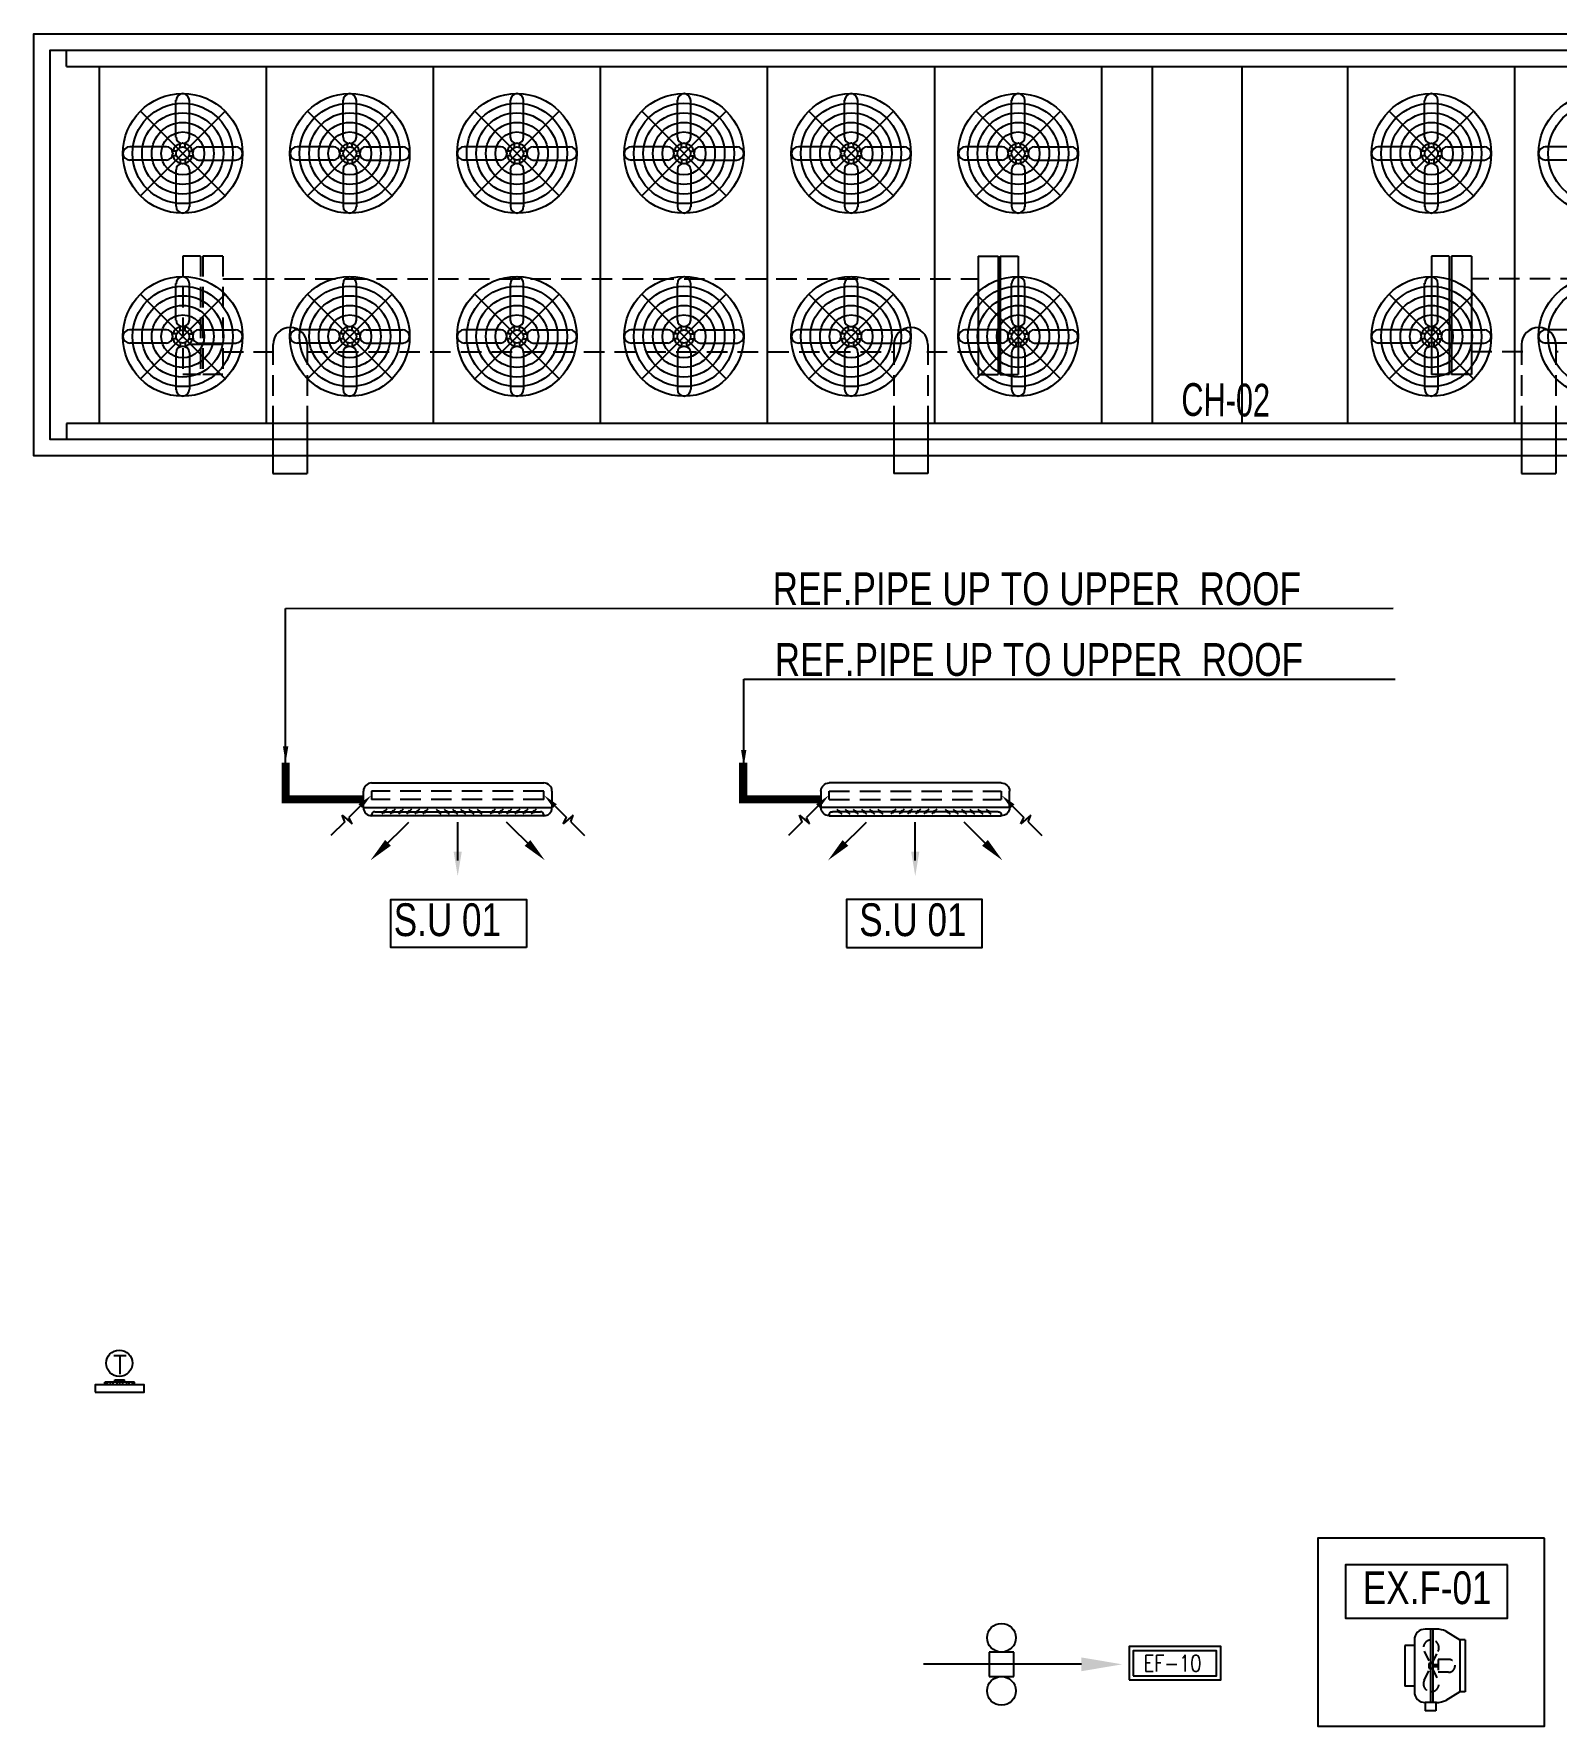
# Model space of a CAD drawing. Header units: millimetres. Extents: x -21221 to 1625077, y -149981 to 356550.
# Drawn here: x 927789 to 937073, y 232323 to 242644 of the extents above; entities that cross this region are included whole.
import ezdxf
from ezdxf.enums import TextEntityAlignment as Align

# ---------------------------------------------------------------- set-up
doc = ezdxf.new("R2010")
doc.units = ezdxf.units.MM
doc.header["$LTSCALE"] = 1000
doc.header["$MEASUREMENT"] = 0
doc.linetypes.add('HIDDEN2', pattern=[0.1875, 0.125, -0.0625])
doc.layers.get('0').update_dxf_attribs({"linetype": 'CONTINUOUS'})
for name, color, linetype in [('1-EX-DUCT', 1, 'CONTINUOUS'), ('12- EQUIPMENT HVAC', 12, 'CONTINUOUS'), ('12-Equipment-HVAC', 12, 'CONTINUOUS'), ('3- SUPPLY DUCT', 3, 'CONTINUOUS'), ('40-SUPPLY-PIPE', 40, 'CONTINUOUS'), ('FCU', 2, 'CONTINUOUS'), ('HVAC-TEXT', 7, 'CONTINUOUS')]:
    doc.layers.add(name, color=color, linetype=linetype)
doc.styles.add('ROMANS', font='romans.shx', dxfattribs={"width": 0.85})
doc.styles.add('STENCIL', font='stencil.shx')
doc.styles.add('TEXT-P', font='stencil.shx', dxfattribs={"height": 0.3})
doc.dimstyles.new('STANDARDd', dxfattribs={"dimtxt": 0.18, "dimasz": 0.18, "dimexe": 0.18, "dimexo": 0.0625, "dimgap": 0.09, "dimtad": 0, "dimtih": 1, "dimtoh": 1, "dimdec": 4, "dimzin": 0, "dimdsep": 46, "dimtxsty": 'Standard', "dimcen": 0.09, "dimadec": 0, "dimazin": 0, "dimtfac": 1, "dimtdec": 4, "dimtofl": 0, "dimtmove": 0, "dimatfit": 3, "dimfxl": 1, "dimtolj": 1, "dimtzin": 0, "dimarcsym": 0})

# ---------------------------------------------------------------- blocks, each defined once
blk = doc.blocks.new('HW_0')
at = {"layer": '12-Equipment-HVAC'}
for p, q in [((-525, 0), (525, 0)), ((-575, -150), (-575, -50)), ((575, -50), (575, -150)), ((-689, -236), (-705, -197)), ((-705, -197), (-644, -249)), ((-594, -141), (-663, -211)), ((-575, -150), (575, -150)), ((525, -200), (-525, -200)), ((594, -141), (663, -211)), ((705, -197), (644, -249)), ((689, -236), (705, -197)), ((-689, -236), (-773, -320)), ((-644, -249), (-663, -211)), ((-464, -404), (-298, -238)), ((0, -472), (0, -238)), ((464, -404), (298, -238)), ((644, -249), (663, -211)), ((689, -236), (773, -320))]:
    blk.add_line(p, q, dxfattribs=at)
at = {"layer": '12-Equipment-HVAC', "linetype": 'HIDDEN2'}
for p, q in [((525, -50), (-525, -50)), ((-525, -50), (-525, -100)), ((525, -100), (-525, -100)), ((525, -100), (525, -50))]:
    blk.add_line(p, q, dxfattribs=at)
at = {"layer": '12-Equipment-HVAC', "color": 1}
for p, q in [((-525, -200), (-525, -195)), ((-505, -175), (505, -175)), ((525, -195), (525, -200))]:
    blk.add_line(p, q, dxfattribs=at)
at = {"layer": '12-Equipment-HVAC', "color": 2}
for p, q in [((-432, -160), (-462, -190)), ((-382, -160), (-412, -190)), ((-332, -160), (-362, -190)), ((-282, -160), (-312, -190)), ((-232, -160), (-262, -190)), ((-182, -160), (-212, -190)), ((-132, -160), (-102, -190)), ((-82, -160), (-52, -190)), ((-32, -160), (-2, -190)), ((18, -160), (48, -190)), ((68, -160), (98, -190)), ((118, -160), (148, -190)), ((228, -160), (198, -190)), ((278, -160), (248, -190)), ((328, -160), (298, -190)), ((378, -160), (348, -190)), ((428, -160), (398, -190)), ((478, -160), (448, -190))]:
    blk.add_line(p, q, dxfattribs=at)
at = {"layer": '12-Equipment-HVAC'}
for centre, start, end in [((-525, -50), 90, 180), ((525, -50), 0, 90), ((-525, -150), 180, 270), ((525, -150), 270, 0)]:
    blk.add_arc(centre, 50, start, end, dxfattribs=at)
at = {"layer": '12-Equipment-HVAC', "color": 1}
for centre, start, end in [((-505, -195), 90, 180), ((505, -195), 0, 90)]:
    blk.add_arc(centre, 20, start, end, dxfattribs=at)
at = {"layer": '12-Equipment-HVAC', "color": 1, "extrusion": (0, 0, -1)}
for centre, major_axis, start_param, end_param in [((-447, -175), (3.18, 3.18), 4.712389, 10.995574), ((-397, -175), (3.18, 3.18), 4.712389, 10.995574), ((-347, -175), (3.18, 3.18), 4.712389, 10.995574), ((-297, -175), (3.18, 3.18), 4.712389, 10.995574), ((-247, -175), (-3.18, 3.18), 6.283185307179584, 12.56637061435917), ((-197, -175), (3.18, 3.18), 4.712389, 10.995574), ((213, -175), (3.18, 3.18), 4.712389, 10.995574), ((263, -175), (-3.18, 3.18), 6.283185307179584, 12.56637061435917), ((313, -175), (3.18, 3.18), 4.712389, 10.995574), ((363, -175), (3.18, 3.18), 4.712389, 10.995574), ((413, -175), (3.18, 3.18), 4.712389, 10.995574), ((463, -175), (3.18, 3.18), 4.712389, 10.995574)]:
    blk.add_ellipse(centre, major_axis=major_axis, ratio=1, start_param=start_param, end_param=end_param, dxfattribs=at)
at = {"layer": '12-Equipment-HVAC', "color": 1}
for centre, major_axis, start_param, end_param in [((-117, -175), (-3.18, 3.18), 4.712389, 10.995574), ((-67, -175), (-3.18, 3.18), 4.712389, 10.995574), ((-17, -175), (-3.18, 3.18), 4.712389, 10.995574), ((33, -175), (-3.18, 3.18), 4.712389, 10.995574), ((83, -175), (3.18, 3.18), 6.283185307179584, 12.56637061435917), ((133, -175), (-3.18, 3.18), 4.712389, 10.995574)]:
    blk.add_ellipse(centre, major_axis=major_axis, ratio=1, start_param=start_param, end_param=end_param, dxfattribs=at)
at = {"layer": '12-Equipment-HVAC'}
for points in [[(-605, -130), (-583, -152), (-527, -75)], [(605, -130), (583, -152), (527, -75)], [(-408, -383), (-443, -348), (-532, -472)], [(408, -383), (443, -348), (532, -472)], [(-25, -418), (25, -418), (0, -568)]]:
    blk.add_solid(points, dxfattribs=at)
blk = doc.blocks.new('Ef3')
at = {"layer": '1-EX-DUCT'}
for p, q in [((0, 412), (0, -550)), ((-75, 0), (-75, -150)), ((75, 0), (-75, 0)), ((75, -150), (75, 0)), ((-75, -150), (75, -150))]:
    blk.add_line(p, q, dxfattribs=at)
for centre in [(-162, -75), (162, -75)]:
    blk.add_circle(centre, 87.5, dxfattribs=at)
blk.add_solid([(-42, 412), (42, 412), (0, 662)], dxfattribs=at)
blk = doc.blocks.new('AXI-F-IL2')
at = {"color": 12}
for p, q in [((-150, 0), (150, 0)), ((-150, 0), (-150, -31.2)), ((150, 0), (150, -31.2)), ((-200.5, -112.9), (-150, -31.2)), ((-150, -31.2), (150, -31.2)), ((150, -31.2), (200.5, -112.9)), ((-212.5, -166.4), (-212.5, -232.5)), ((212.5, -187), (-212.5, -187)), ((212.5, -166.4), (212.5, -232.5)), ((212.5, -170), (260.6, -170)), ((260.6, -170), (260.6, -232.5)), ((212.5, -199.5), (-212.5, -199.5)), ((212.5, -232.5), (260.6, -232.5)), ((-150, -295), (150, -295)), ((-118.7, -295), (-118.7, -350)), ((-118.7, -350), (118.7, -350)), ((118.7, -295), (118.7, -350))]:
    blk.add_line(p, q, dxfattribs=at)
at = {"color": 12, "linetype": 'HIDDEN2', "ltscale": 0.5}
for p, q in [((-37.5, -97.1), (-37.5, -157.9)), ((37.5, -97.1), (37.5, -157.9)), ((-13.2, -191.5), (-85.4, -157.1)), ((-37.5, -157.9), (37.5, -157.9)), ((-13.2, -187), (-13.2, -210.8)), ((13.2, -187), (-13.2, -187)), ((-5, -157.9), (-5, -187)), ((5, -157.9), (5, -187)), ((13.2, -191.5), (85.4, -157.1)), ((13.2, -210.8), (13.2, -187)), ((-85.4, -238.5), (-13.2, -204.1)), ((-13.2, -210.8), (13.2, -210.8)), ((85.4, -238.5), (13.2, -204.1))]:
    blk.add_line(p, q, dxfattribs=at)
at = {"color": 12}
for centre, radius, start, end in [((-87.5, -166.4), 125, 154.64215, 180), ((87.5, -166.4), 125, 0, 25.35785), ((-150, -232.5), 62.5, 180, 270), ((150, -232.5), 62.5, 270, 0)]:
    blk.add_arc(centre, radius, start, end, dxfattribs=at)
at = {"color": 12, "linetype": 'HIDDEN2', "ltscale": 0.5}
for centre, major_axis, start_param, end_param in [((0, -97.1), (26.5, 26.5), 5.497787, 8.63938), ((-104.7, -197.8), (31.9, 31.9), 0.340828, 4.371561), ((104.7, -197.8), (-31.9, 31.9), 1.911624, 5.942358)]:
    blk.add_ellipse(centre, major_axis=major_axis, ratio=1, start_param=start_param, end_param=end_param, dxfattribs=at)
blk = doc.blocks.new('CHILLER2')
at = {"color": 12}
for p, q in [((-14326, 1088), (-14326, 1187)), ((-14326, 1088), (-199, 1088)), ((-14127, 1088), (-14127, -1088)), ((-13108, -1088), (-13108, 1088)), ((-12089, -1088), (-12089, 1088)), ((-11070, -1088), (-11070, 1088)), ((-10051, -1088), (-10051, 1088)), ((-9032, -1088), (-9032, 1088)), ((-8013, -1088), (-8013, 1088)), ((-7704, -1088), (-7704, 1088)), ((-7157, -1088), (-7157, 1088)), ((-6513, -1088), (-6513, 1088)), ((-5494, -1088), (-5494, 1088)), ((-13876, 816), (-13360, 300)), ((-13360, 816), (-13876, 300)), ((-12857, 816), (-12341, 300)), ((-12341, 816), (-12857, 300)), ((-11837, 816), (-11322, 300)), ((-11322, 816), (-11837, 300)), ((-10818, 816), (-10303, 300)), ((-10303, 816), (-10818, 300)), ((-9799, 816), (-9284, 300)), ((-9284, 816), (-9799, 300)), ((-8780, 816), (-8265, 300)), ((-8265, 816), (-8780, 300)), ((-5746, 816), (-6261, 300)), ((-6261, 816), (-5746, 300)), ((-8767, -68), (-8767, -790)), ((-8767, -68), (-8645, -68)), ((-8645, -68), (-8645, -790)), ((-8632, -68), (-8632, -790)), ((-8632, -68), (-8523, -68)), ((-8523, -68), (-8523, -790)), ((-6003, -68), (-6003, -790)), ((-5894, -68), (-6003, -68)), ((-5894, -68), (-5894, -790)), ((-5881, -68), (-5881, -790)), ((-5759, -68), (-5881, -68)), ((-5759, -68), (-5759, -790)), ((-13876, -816), (-13360, -300)), ((-13360, -816), (-13876, -300)), ((-12857, -816), (-12341, -300)), ((-12341, -816), (-12857, -300)), ((-11837, -816), (-11322, -300)), ((-11322, -816), (-11837, -300)), ((-10818, -816), (-10303, -300)), ((-10303, -816), (-10818, -300)), ((-9799, -816), (-9284, -300)), ((-9284, -816), (-9799, -300)), ((-8780, -816), (-8265, -300)), ((-8265, -816), (-8780, -300)), ((-5746, -816), (-6261, -300)), ((-6261, -816), (-5746, -300)), ((-13373, -607), (-13582, -607)), ((-8767, -790), (-8645, -790)), ((-8632, -790), (-8523, -790)), ((-5894, -790), (-6003, -790)), ((-5759, -790), (-5881, -790)), ((-13068, -981), (-13068, -1394)), ((-12859, -981), (-12859, -1394)), ((-9282, -981), (-9282, -1394)), ((-9073, -981), (-9073, -1394)), ((-5453, -981), (-5453, -1394)), ((-5244, -981), (-5244, -1394)), ((-199, -1088), (-14326, -1088)), ((-14326, -1088), (-14326, -1187)), ((-13068, -1394), (-12859, -1394)), ((-9073, -1394), (-9282, -1394)), ((-5453, -1394), (-5244, -1394))]:
    blk.add_line(p, q, dxfattribs=at)
at = {"color": 4}
for p, q in [((-13659, 657), (-13659, 883)), ((-13577, 657), (-13577, 880)), ((-12640, 657), (-12640, 883)), ((-12558, 657), (-12558, 880)), ((-11620, 657), (-11620, 883)), ((-11539, 657), (-11539, 880)), ((-10601, 657), (-10601, 883)), ((-10520, 657), (-10520, 880)), ((-9582, 657), (-9582, 883)), ((-9501, 657), (-9501, 880)), ((-8563, 657), (-8563, 883)), ((-8482, 657), (-8482, 880)), ((-6044, 657), (-6044, 880)), ((-5963, 657), (-5963, 883)), ((-13633, 595), (-13633, 622)), ((-13615, 620), (-13621, 620)), ((-13603, 595), (-13603, 622)), ((-12614, 595), (-12614, 622)), ((-12596, 620), (-12602, 620)), ((-12584, 595), (-12584, 622)), ((-11595, 595), (-11595, 622)), ((-11577, 620), (-11583, 620)), ((-11565, 595), (-11565, 622)), ((-10576, 595), (-10576, 622)), ((-10557, 620), (-10564, 620)), ((-10546, 595), (-10546, 622)), ((-9557, 595), (-9557, 622)), ((-9538, 620), (-9545, 620)), ((-9527, 595), (-9527, 622)), ((-8538, 595), (-8538, 622)), ((-8519, 620), (-8526, 620)), ((-8508, 595), (-8508, 622)), ((-6018, 595), (-6018, 622)), ((-6007, 620), (-6000, 620)), ((-5988, 595), (-5988, 622)), ((-13717, 517), (-13943, 517)), ((-13717, 599), (-13940, 599)), ((-13655, 573), (-13681, 573)), ((-13655, 543), (-13681, 543)), ((-13679, 561), (-13679, 555)), ((-13633, 521), (-13633, 495)), ((-13603, 521), (-13603, 495)), ((-13581, 573), (-13555, 573)), ((-13581, 543), (-13555, 543)), ((-13556, 555), (-13556, 561)), ((-13519, 599), (-13293, 599)), ((-13519, 517), (-13296, 517)), ((-12698, 517), (-12924, 517)), ((-12698, 599), (-12920, 599)), ((-12636, 573), (-12662, 573)), ((-12636, 543), (-12662, 543)), ((-12660, 561), (-12660, 555)), ((-12614, 521), (-12614, 495)), ((-12584, 521), (-12584, 495)), ((-12562, 573), (-12535, 573)), ((-12562, 543), (-12535, 543)), ((-12537, 555), (-12537, 561)), ((-12500, 599), (-12274, 599)), ((-12500, 517), (-12277, 517)), ((-11679, 517), (-11905, 517)), ((-11679, 599), (-11901, 599)), ((-11617, 573), (-11643, 573)), ((-11617, 543), (-11643, 543)), ((-11641, 561), (-11641, 555)), ((-11595, 521), (-11595, 495)), ((-11565, 521), (-11565, 495)), ((-11543, 573), (-11516, 573)), ((-11543, 543), (-11516, 543)), ((-11518, 555), (-11518, 561)), ((-11481, 599), (-11255, 599)), ((-11481, 517), (-11258, 517)), ((-10660, 517), (-10886, 517)), ((-10660, 599), (-10882, 599)), ((-10598, 573), (-10624, 573)), ((-10598, 543), (-10624, 543)), ((-10622, 561), (-10622, 555)), ((-10576, 521), (-10576, 495)), ((-10546, 521), (-10546, 495)), ((-10524, 573), (-10497, 573)), ((-10524, 543), (-10497, 543)), ((-10499, 555), (-10499, 561)), ((-10462, 599), (-10235, 599)), ((-10462, 517), (-10239, 517)), ((-9641, 517), (-9867, 517)), ((-9641, 599), (-9863, 599)), ((-9579, 573), (-9605, 573)), ((-9579, 543), (-9605, 543)), ((-9603, 561), (-9603, 555)), ((-9557, 521), (-9557, 495)), ((-9527, 521), (-9527, 495)), ((-9504, 573), (-9478, 573)), ((-9504, 543), (-9478, 543)), ((-9480, 555), (-9480, 561)), ((-9443, 599), (-9216, 599)), ((-9443, 517), (-9220, 517)), ((-8621, 517), (-8848, 517)), ((-8621, 599), (-8844, 599)), ((-8560, 573), (-8586, 573)), ((-8560, 543), (-8586, 543)), ((-8584, 561), (-8584, 555)), ((-8538, 521), (-8538, 495)), ((-8508, 521), (-8508, 495)), ((-8485, 573), (-8459, 573)), ((-8485, 543), (-8459, 543)), ((-8461, 555), (-8461, 561)), ((-8424, 599), (-8197, 599)), ((-8424, 517), (-8201, 517)), ((-6102, 599), (-6329, 599)), ((-6102, 517), (-6325, 517)), ((-6040, 573), (-6067, 573)), ((-6040, 543), (-6067, 543)), ((-6065, 555), (-6065, 561)), ((-6018, 521), (-6018, 495)), ((-5988, 521), (-5988, 495)), ((-5966, 573), (-5940, 573)), ((-5966, 543), (-5940, 543)), ((-5942, 561), (-5942, 555)), ((-5904, 599), (-5682, 599)), ((-5904, 517), (-5678, 517)), ((-5083, 599), (-5309, 599)), ((-5083, 517), (-5306, 517)), ((-13659, 459), (-13659, 236)), ((-13621, 497), (-13615, 497)), ((-13577, 459), (-13577, 233)), ((-12640, 459), (-12640, 236)), ((-12602, 497), (-12596, 497)), ((-12558, 459), (-12558, 233)), ((-11620, 459), (-11620, 236)), ((-11583, 497), (-11577, 497)), ((-11539, 459), (-11539, 233)), ((-10601, 459), (-10601, 236)), ((-10564, 497), (-10557, 497)), ((-10520, 459), (-10520, 233)), ((-9582, 459), (-9582, 236)), ((-9545, 497), (-9538, 497)), ((-9501, 459), (-9501, 233)), ((-8563, 459), (-8563, 236)), ((-8526, 497), (-8519, 497)), ((-8482, 459), (-8482, 233)), ((-6044, 459), (-6044, 233)), ((-6000, 497), (-6007, 497)), ((-5963, 459), (-5963, 236)), ((-13659, -459), (-13659, -236)), ((-13577, -459), (-13577, -233)), ((-12640, -459), (-12640, -236)), ((-12558, -459), (-12558, -233)), ((-11620, -459), (-11620, -236)), ((-11539, -459), (-11539, -233)), ((-10601, -459), (-10601, -236)), ((-10520, -459), (-10520, -233)), ((-9582, -459), (-9582, -236)), ((-9501, -459), (-9501, -233)), ((-8563, -459), (-8563, -236)), ((-8482, -459), (-8482, -233)), ((-6044, -459), (-6044, -233)), ((-5963, -459), (-5963, -236)), ((-13633, -521), (-13633, -495)), ((-13621, -497), (-13615, -497)), ((-13603, -521), (-13603, -495)), ((-12614, -521), (-12614, -495)), ((-12602, -497), (-12596, -497)), ((-12584, -521), (-12584, -495)), ((-11595, -521), (-11595, -495)), ((-11583, -497), (-11577, -497)), ((-11565, -521), (-11565, -495)), ((-10576, -521), (-10576, -495)), ((-10564, -497), (-10557, -497)), ((-10546, -521), (-10546, -495)), ((-9557, -521), (-9557, -495)), ((-9545, -497), (-9538, -497)), ((-9527, -521), (-9527, -495)), ((-8538, -521), (-8538, -495)), ((-8526, -497), (-8519, -497)), ((-8508, -521), (-8508, -495)), ((-6018, -521), (-6018, -495)), ((-6000, -497), (-6007, -497)), ((-5988, -521), (-5988, -495)), ((-13717, -517), (-13943, -517)), ((-13717, -599), (-13940, -599)), ((-13655, -543), (-13681, -543)), ((-13655, -573), (-13681, -573)), ((-13679, -561), (-13679, -555)), ((-13633, -595), (-13633, -622)), ((-13603, -595), (-13603, -622)), ((-13581, -543), (-13555, -543)), ((-13581, -573), (-13555, -573)), ((-13556, -555), (-13556, -561)), ((-13519, -517), (-13296, -517)), ((-13519, -599), (-13293, -599)), ((-12698, -517), (-12924, -517)), ((-12698, -599), (-12920, -599)), ((-12636, -543), (-12662, -543)), ((-12636, -573), (-12662, -573)), ((-12660, -561), (-12660, -555)), ((-12614, -595), (-12614, -622)), ((-12584, -595), (-12584, -622)), ((-12562, -543), (-12535, -543)), ((-12562, -573), (-12535, -573)), ((-12537, -555), (-12537, -561)), ((-12500, -517), (-12277, -517)), ((-12500, -599), (-12274, -599)), ((-11679, -517), (-11905, -517)), ((-11679, -599), (-11901, -599)), ((-11617, -543), (-11643, -543)), ((-11617, -573), (-11643, -573)), ((-11641, -561), (-11641, -555)), ((-11595, -595), (-11595, -622)), ((-11565, -595), (-11565, -622)), ((-11543, -543), (-11516, -543)), ((-11543, -573), (-11516, -573)), ((-11518, -555), (-11518, -561)), ((-11481, -517), (-11258, -517)), ((-11481, -599), (-11255, -599)), ((-10660, -517), (-10886, -517)), ((-10660, -599), (-10882, -599)), ((-10598, -543), (-10624, -543)), ((-10598, -573), (-10624, -573)), ((-10622, -561), (-10622, -555)), ((-10576, -595), (-10576, -622)), ((-10546, -595), (-10546, -622)), ((-10524, -543), (-10497, -543)), ((-10524, -573), (-10497, -573)), ((-10499, -555), (-10499, -561)), ((-10462, -517), (-10239, -517)), ((-10462, -599), (-10235, -599)), ((-9641, -517), (-9867, -517)), ((-9641, -599), (-9863, -599)), ((-9579, -543), (-9605, -543)), ((-9579, -573), (-9605, -573)), ((-9603, -561), (-9603, -555)), ((-9557, -595), (-9557, -622)), ((-9527, -595), (-9527, -622)), ((-9504, -543), (-9478, -543)), ((-9504, -573), (-9478, -573)), ((-9480, -555), (-9480, -561)), ((-9443, -517), (-9220, -517)), ((-9443, -599), (-9216, -599)), ((-8621, -517), (-8848, -517)), ((-8621, -599), (-8844, -599)), ((-8560, -543), (-8586, -543)), ((-8560, -573), (-8586, -573)), ((-8584, -561), (-8584, -555)), ((-8538, -595), (-8538, -622)), ((-8508, -595), (-8508, -622)), ((-8485, -543), (-8459, -543)), ((-8485, -573), (-8459, -573)), ((-8461, -555), (-8461, -561)), ((-8424, -517), (-8201, -517)), ((-8424, -599), (-8197, -599)), ((-6102, -599), (-6329, -599)), ((-6102, -517), (-6325, -517)), ((-6040, -543), (-6067, -543)), ((-6040, -573), (-6067, -573)), ((-6065, -555), (-6065, -561)), ((-6018, -595), (-6018, -622)), ((-5988, -595), (-5988, -622)), ((-5966, -543), (-5940, -543)), ((-5966, -573), (-5940, -573)), ((-5942, -561), (-5942, -555)), ((-5904, -517), (-5678, -517)), ((-5904, -599), (-5682, -599)), ((-5083, -599), (-5309, -599)), ((-5083, -517), (-5306, -517)), ((-13659, -657), (-13659, -883)), ((-13615, -620), (-13621, -620)), ((-13577, -657), (-13577, -880)), ((-12640, -657), (-12640, -883)), ((-12596, -620), (-12602, -620)), ((-12558, -657), (-12558, -880)), ((-11620, -657), (-11620, -883)), ((-11577, -620), (-11583, -620)), ((-11539, -657), (-11539, -880)), ((-10601, -657), (-10601, -883)), ((-10557, -620), (-10564, -620)), ((-10520, -657), (-10520, -880)), ((-9582, -657), (-9582, -883)), ((-9538, -620), (-9545, -620)), ((-9501, -657), (-9501, -880)), ((-8563, -657), (-8563, -883)), ((-8519, -620), (-8526, -620)), ((-8482, -657), (-8482, -880)), ((-6044, -657), (-6044, -880)), ((-6007, -620), (-6000, -620)), ((-5963, -657), (-5963, -883))]:
    blk.add_line(p, q, dxfattribs=at)
at = {"color": 12, "linetype": 'HIDDEN2'}
for p, q in [((-13618, -68), (-13618, -790)), ((-13509, -68), (-13618, -68)), ((-13509, -68), (-13509, -790)), ((-13496, -68), (-13496, -790)), ((-13373, -68), (-13496, -68)), ((-13373, -68), (-13373, -790)), ((-13373, -206), (-8767, -206)), ((-1153, -206), (-5759, -206)), ((-13068, -607), (-13068, -981)), ((-12859, -607), (-12859, -981)), ((-9282, -607), (-9282, -981)), ((-9073, -607), (-9073, -981)), ((-5453, -607), (-5453, -981)), ((-5244, -607), (-5244, -981)), ((-13373, -652), (-13068, -652)), ((-12859, -652), (-9282, -652)), ((-9080, -652), (-8767, -652)), ((-5446, -652), (-5759, -652)), ((-1667, -652), (-5244, -652)), ((-13509, -790), (-13618, -790)), ((-13373, -790), (-13496, -790))]:
    blk.add_line(p, q, dxfattribs=at)
at = {"color": 2}
blk.add_lwpolyline([(0, -1287), (-14526, -1287), (-14526, 1287), (0, 1287)], close=True, dxfattribs=at)
at = {"color": 12}
blk.add_lwpolyline([(-100, -1187), (-14426, -1187), (-14426, 1187), (-100, 1187)], close=True, dxfattribs=at)
for centre, radius in [((-13618, 558), 365), ((-13618, 558), 306), ((-12599, 558), 365), ((-12599, 558), 306), ((-11580, 558), 365), ((-11580, 558), 306), ((-10561, 558), 365), ((-10561, 558), 306), ((-9542, 558), 365), ((-9542, 558), 306), ((-8523, 558), 365), ((-8523, 558), 306), ((-6003, 558), 365), ((-6003, 558), 306), ((-4984, 558), 365), ((-4984, 558), 306), ((-13618, 558), 248), ((-13618, 558), 189), ((-12599, 558), 248), ((-12599, 558), 189), ((-11580, 558), 248), ((-11580, 558), 189), ((-10561, 558), 248), ((-10561, 558), 189), ((-9542, 558), 248), ((-9542, 558), 189), ((-8523, 558), 248), ((-8523, 558), 189), ((-6003, 558), 248), ((-6003, 558), 189), ((-13618, 558), 131), ((-12599, 558), 131), ((-11580, 558), 131), ((-10561, 558), 131), ((-9542, 558), 131), ((-8523, 558), 131), ((-6003, 558), 131), ((-13618, -558), 365), ((-12599, -558), 365), ((-11580, -558), 365), ((-10561, -558), 365), ((-9542, -558), 365), ((-8523, -558), 365), ((-6003, -558), 365), ((-4984, -558), 365), ((-13618, -558), 306), ((-12599, -558), 306), ((-11580, -558), 306), ((-10561, -558), 306), ((-9542, -558), 306), ((-8523, -558), 306), ((-6003, -558), 306), ((-4984, -558), 306), ((-13618, -558), 248), ((-13618, -558), 189), ((-12599, -558), 248), ((-12599, -558), 189), ((-11580, -558), 248), ((-11580, -558), 189), ((-10561, -558), 248), ((-10561, -558), 189), ((-9542, -558), 248), ((-9542, -558), 189), ((-8523, -558), 248), ((-8523, -558), 189), ((-6003, -558), 248), ((-6003, -558), 189), ((-13618, -558), 131), ((-12599, -558), 131), ((-11580, -558), 131), ((-10561, -558), 131), ((-9542, -558), 131), ((-8523, -558), 131), ((-6003, -558), 131)]:
    blk.add_circle(centre, radius, dxfattribs=at)
at = {"color": 4}
for centre in [(-13618, 558), (-13618, 558), (-13618, 558), (-13618, 558), (-12599, 558), (-12599, 558), (-12599, 558), (-12599, 558), (-11580, 558), (-11580, 558), (-11580, 558), (-11580, 558), (-10561, 558), (-10561, 558), (-10561, 558), (-10561, 558), (-9542, 558), (-9542, 558), (-9542, 558), (-9542, 558), (-8523, 558), (-8523, 558), (-8523, 558), (-8523, 558), (-6003, 558), (-6003, 558), (-6003, 558), (-6003, 558), (-13618, -558), (-13618, -558), (-13618, -558), (-13618, -558), (-12599, -558), (-12599, -558), (-12599, -558), (-12599, -558), (-11580, -558), (-11580, -558), (-11580, -558), (-11580, -558), (-10561, -558), (-10561, -558), (-10561, -558), (-10561, -558), (-9542, -558), (-9542, -558), (-9542, -558), (-9542, -558), (-8523, -558), (-8523, -558), (-8523, -558), (-8523, -558), (-6003, -558), (-6003, -558), (-6003, -558), (-6003, -558)]:
    blk.add_circle(centre, 40.1, dxfattribs=at)
for centre, radius, start, end in [((-13616, 880), 42.9, 93.0001, 179.9416), ((-13620, 880), 42.9, 0.0584, 86.9999), ((-12597, 880), 42.9, 93.0001, 179.9416), ((-12601, 880), 42.9, 0.0584, 86.9999), ((-11577, 880), 42.9, 93.0001, 179.9416), ((-11582, 880), 42.9, 0.0584, 86.9999), ((-10558, 880), 42.9, 93.0001, 179.9416), ((-10563, 880), 42.9, 0.0584, 86.9999), ((-9539, 880), 42.9, 93.0001, 179.9416), ((-9544, 880), 42.9, 0.0584, 86.9999), ((-8520, 880), 42.9, 93.0001, 179.9416), ((-8525, 880), 42.9, 0.0584, 86.9999), ((-6001, 880), 42.9, 93.0001, 179.9416), ((-6006, 880), 42.9, 0.0584, 86.9999), ((-13621, 657), 37.5, 180, 270), ((-13615, 657), 37.5, 270, 0), ((-12602, 657), 37.5, 180, 270), ((-12596, 657), 37.5, 270, 0), ((-11583, 657), 37.5, 180, 270), ((-11577, 657), 37.5, 270, 0), ((-10564, 657), 37.5, 180, 270), ((-10557, 657), 37.5, 270, 0), ((-9545, 657), 37.5, 180, 270), ((-9538, 657), 37.5, 270, 0), ((-8526, 657), 37.5, 180, 270), ((-8519, 657), 37.5, 270, 0), ((-6007, 657), 37.5, 180, 270), ((-6000, 657), 37.5, 270, 0), ((-13940, 556), 42.9, 90.0584, 176.9999), ((-13940, 560), 42.9, 183.0001, 269.9416), ((-13717, 561), 37.5, 0, 90), ((-13717, 555), 37.5, 270, 0), ((-13519, 561), 37.5, 90, 180), ((-13519, 555), 37.5, 180, 270), ((-13296, 556), 42.9, 3.0001, 89.9416), ((-13296, 560), 42.9, 270.0584, 356.9999), ((-12920, 556), 42.9, 90.0584, 176.9999), ((-12920, 560), 42.9, 183.0001, 269.9416), ((-12698, 561), 37.5, 0, 90), ((-12698, 555), 37.5, 270, 0), ((-12500, 561), 37.5, 90, 180), ((-12500, 555), 37.5, 180, 270), ((-12277, 556), 42.9, 3.0001, 89.9416), ((-12277, 560), 42.9, 270.0584, 356.9999), ((-11901, 556), 42.9, 90.0584, 176.9999), ((-11901, 560), 42.9, 183.0001, 269.9416), ((-11679, 561), 37.5, 0, 90), ((-11679, 555), 37.5, 270, 0), ((-11481, 561), 37.5, 90, 180), ((-11481, 555), 37.5, 180, 270), ((-11258, 556), 42.9, 3.0001, 89.9416), ((-11258, 560), 42.9, 270.0584, 356.9999), ((-10882, 556), 42.9, 90.0584, 176.9999), ((-10882, 560), 42.9, 183.0001, 269.9416), ((-10660, 561), 37.5, 0, 90), ((-10660, 555), 37.5, 270, 0), ((-10462, 561), 37.5, 90, 180), ((-10462, 555), 37.5, 180, 270), ((-10239, 556), 42.9, 3.0001, 89.9416), ((-10239, 560), 42.9, 270.0584, 356.9999), ((-9863, 556), 42.9, 90.0584, 176.9999), ((-9863, 560), 42.9, 183.0001, 269.9416), ((-9641, 561), 37.5, 0, 90), ((-9641, 555), 37.5, 270, 0), ((-9443, 561), 37.5, 90, 180), ((-9443, 555), 37.5, 180, 270), ((-9220, 556), 42.9, 3.0001, 89.9416), ((-9220, 560), 42.9, 270.0584, 356.9999), ((-8844, 556), 42.9, 90.0584, 176.9999), ((-8844, 560), 42.9, 183.0001, 269.9416), ((-8621, 561), 37.5, 0, 90), ((-8621, 555), 37.5, 270, 0), ((-8424, 561), 37.5, 90, 180), ((-8424, 555), 37.5, 180, 270), ((-8201, 556), 42.9, 3.0001, 89.9416), ((-8201, 560), 42.9, 270.0584, 356.9999), ((-6325, 556), 42.9, 90.0584, 176.9999), ((-6325, 560), 42.9, 183.0001, 269.9416), ((-6102, 561), 37.5, 0, 90), ((-6102, 555), 37.5, 270, 0), ((-5904, 561), 37.5, 90, 180), ((-5904, 555), 37.5, 180, 270), ((-5682, 556), 42.9, 3.0001, 89.9416), ((-5682, 560), 42.9, 270.0584, 356.9999), ((-5306, 556), 42.9, 90.0584, 176.9999), ((-5306, 560), 42.9, 183.0001, 269.9416), ((-13621, 459), 37.5, 90, 180), ((-13615, 459), 37.5, 0, 90), ((-12602, 459), 37.5, 90, 180), ((-12596, 459), 37.5, 0, 90), ((-11583, 459), 37.5, 90, 180), ((-11577, 459), 37.5, 0, 90), ((-10564, 459), 37.5, 90, 180), ((-10557, 459), 37.5, 0, 90), ((-9545, 459), 37.5, 90, 180), ((-9538, 459), 37.5, 0, 90), ((-8526, 459), 37.5, 90, 180), ((-8519, 459), 37.5, 0, 90), ((-6007, 459), 37.5, 90, 180), ((-6000, 459), 37.5, 0, 90), ((-13616, 237), 42.9, 180.0584, 266.9999), ((-13620, 237), 42.9, 273.0001, 359.9416), ((-12597, 237), 42.9, 180.0584, 266.9999), ((-12601, 237), 42.9, 273.0001, 359.9416), ((-11577, 237), 42.9, 180.0584, 266.9999), ((-11582, 237), 42.9, 273.0001, 359.9416), ((-10558, 237), 42.9, 180.0584, 266.9999), ((-10563, 237), 42.9, 273.0001, 359.9416), ((-9539, 237), 42.9, 180.0584, 266.9999), ((-9544, 237), 42.9, 273.0001, 359.9416), ((-8520, 237), 42.9, 180.0584, 266.9999), ((-8525, 237), 42.9, 273.0001, 359.9416), ((-6001, 237), 42.9, 180.0584, 266.9999), ((-6006, 237), 42.9, 273.0001, 359.9416), ((-13616, -237), 42.9, 93.0001, 179.9416), ((-13620, -237), 42.9, 0.0584, 86.9999), ((-12597, -237), 42.9, 93.0001, 179.9416), ((-12601, -237), 42.9, 0.0584, 86.9999), ((-11577, -237), 42.9, 93.0001, 179.9416), ((-11582, -237), 42.9, 0.0584, 86.9999), ((-10558, -237), 42.9, 93.0001, 179.9416), ((-10563, -237), 42.9, 0.0584, 86.9999), ((-9539, -237), 42.9, 93.0001, 179.9416), ((-9544, -237), 42.9, 0.0584, 86.9999), ((-8520, -237), 42.9, 93.0001, 179.9416), ((-8525, -237), 42.9, 0.0584, 86.9999), ((-6001, -237), 42.9, 93.0001, 179.9416), ((-6006, -237), 42.9, 0.0584, 86.9999), ((-13621, -459), 37.5, 180, 270), ((-13615, -459), 37.5, 270, 0), ((-12602, -459), 37.5, 180, 270), ((-12596, -459), 37.5, 270, 0), ((-11583, -459), 37.5, 180, 270), ((-11577, -459), 37.5, 270, 0), ((-10564, -459), 37.5, 180, 270), ((-10557, -459), 37.5, 270, 0), ((-9545, -459), 37.5, 180, 270), ((-9538, -459), 37.5, 270, 0), ((-8526, -459), 37.5, 180, 270), ((-8519, -459), 37.5, 270, 0), ((-6007, -459), 37.5, 180, 270), ((-6000, -459), 37.5, 270, 0), ((-13940, -560), 42.9, 90.0584, 176.9999), ((-13940, -556), 42.9, 183.0001, 269.9416), ((-13717, -555), 37.5, 0, 90), ((-13717, -561), 37.5, 270, 0), ((-13519, -555), 37.5, 90, 180), ((-13519, -561), 37.5, 180, 270), ((-13296, -560), 42.9, 3.0001, 89.9416), ((-13296, -556), 42.9, 270.0584, 356.9999), ((-12920, -560), 42.9, 90.0584, 176.9999), ((-12920, -556), 42.9, 183.0001, 269.9416), ((-12698, -555), 37.5, 0, 90), ((-12698, -561), 37.5, 270, 0), ((-12500, -555), 37.5, 90, 180), ((-12500, -561), 37.5, 180, 270), ((-12277, -560), 42.9, 3.0001, 89.9416), ((-12277, -556), 42.9, 270.0584, 356.9999), ((-11901, -560), 42.9, 90.0584, 176.9999), ((-11901, -556), 42.9, 183.0001, 269.9416), ((-11679, -555), 37.5, 0, 90), ((-11679, -561), 37.5, 270, 0), ((-11481, -555), 37.5, 90, 180), ((-11481, -561), 37.5, 180, 270), ((-11258, -560), 42.9, 3.0001, 89.9416), ((-11258, -556), 42.9, 270.0584, 356.9999), ((-10882, -560), 42.9, 90.0584, 176.9999), ((-10882, -556), 42.9, 183.0001, 269.9416), ((-10660, -555), 37.5, 0, 90), ((-10660, -561), 37.5, 270, 0), ((-10462, -555), 37.5, 90, 180), ((-10462, -561), 37.5, 180, 270), ((-10239, -560), 42.9, 3.0001, 89.9416), ((-10239, -556), 42.9, 270.0584, 356.9999), ((-9863, -560), 42.9, 90.0584, 176.9999), ((-9863, -556), 42.9, 183.0001, 269.9416), ((-9641, -555), 37.5, 0, 90), ((-9641, -561), 37.5, 270, 0), ((-9443, -555), 37.5, 90, 180), ((-9443, -561), 37.5, 180, 270), ((-9220, -560), 42.9, 3.0001, 89.9416), ((-9220, -556), 42.9, 270.0584, 356.9999), ((-8844, -560), 42.9, 90.0584, 176.9999), ((-8844, -556), 42.9, 183.0001, 269.9416), ((-8621, -555), 37.5, 0, 90), ((-8621, -561), 37.5, 270, 0), ((-8424, -555), 37.5, 90, 180), ((-8424, -561), 37.5, 180, 270), ((-8201, -560), 42.9, 3.0001, 89.9416), ((-8201, -556), 42.9, 270.0584, 356.9999), ((-6325, -560), 42.9, 90.0584, 176.9999), ((-6325, -556), 42.9, 183.0001, 269.9416), ((-6102, -555), 37.5, 0, 90), ((-6102, -561), 37.5, 270, 0), ((-5904, -555), 37.5, 90, 180), ((-5904, -561), 37.5, 180, 270), ((-5682, -560), 42.9, 3.0001, 89.9416), ((-5682, -556), 42.9, 270.0584, 356.9999), ((-5306, -560), 42.9, 90.0584, 176.9999), ((-5306, -556), 42.9, 183.0001, 269.9416), ((-13621, -657), 37.5, 90, 180), ((-13615, -657), 37.5, 0, 90), ((-12602, -657), 37.5, 90, 180), ((-12596, -657), 37.5, 0, 90), ((-11583, -657), 37.5, 90, 180), ((-11577, -657), 37.5, 0, 90), ((-10564, -657), 37.5, 90, 180), ((-10557, -657), 37.5, 0, 90), ((-9545, -657), 37.5, 90, 180), ((-9538, -657), 37.5, 0, 90), ((-8526, -657), 37.5, 90, 180), ((-8519, -657), 37.5, 0, 90), ((-6007, -657), 37.5, 90, 180), ((-6000, -657), 37.5, 0, 90), ((-13616, -880), 42.9, 180.0584, 266.9999), ((-13620, -880), 42.9, 273.0001, 359.9416), ((-12597, -880), 42.9, 180.0584, 266.9999), ((-12601, -880), 42.9, 273.0001, 359.9416), ((-11577, -880), 42.9, 180.0584, 266.9999), ((-11582, -880), 42.9, 273.0001, 359.9416), ((-10558, -880), 42.9, 180.0584, 266.9999), ((-10563, -880), 42.9, 273.0001, 359.9416), ((-9539, -880), 42.9, 180.0584, 266.9999), ((-9544, -880), 42.9, 273.0001, 359.9416), ((-8520, -880), 42.9, 180.0584, 266.9999), ((-8525, -880), 42.9, 273.0001, 359.9416), ((-6001, -880), 42.9, 180.0584, 266.9999), ((-6006, -880), 42.9, 273.0001, 359.9416)]:
    blk.add_arc(centre, radius, start, end, dxfattribs=at)
at = {"color": 12}
for centre, radius, start, end in [((-13618, 558), 61.5, 104.1169, 165.8831), ((-13618, 558), 61.5, 194.1169, 255.8831), ((-13618, 558), 61.5, 14.1169, 75.8831), ((-13618, 558), 61.5, 284.1169, 345.8831), ((-12599, 558), 61.5, 104.1169, 165.8831), ((-12599, 558), 61.5, 194.1169, 255.8831), ((-12599, 558), 61.5, 14.1169, 75.8831), ((-12599, 558), 61.5, 284.1169, 345.8831), ((-11580, 558), 61.5, 104.1169, 165.8831), ((-11580, 558), 61.5, 194.1169, 255.8831), ((-11580, 558), 61.5, 14.1169, 75.8831), ((-11580, 558), 61.5, 284.1169, 345.8831), ((-10561, 558), 61.5, 104.1169, 165.8831), ((-10561, 558), 61.5, 194.1169, 255.8831), ((-10561, 558), 61.5, 14.1169, 75.8831), ((-10561, 558), 61.5, 284.1169, 345.8831), ((-9542, 558), 61.5, 104.1169, 165.8831), ((-9542, 558), 61.5, 194.1169, 255.8831), ((-9542, 558), 61.5, 14.1169, 75.8831), ((-9542, 558), 61.5, 284.1169, 345.8831), ((-8523, 558), 61.5, 104.1169, 165.8831), ((-8523, 558), 61.5, 194.1169, 255.8831), ((-8523, 558), 61.5, 14.1169, 75.8831), ((-8523, 558), 61.5, 284.1169, 345.8831), ((-6003, 558), 61.5, 104.1169, 165.8831), ((-6003, 558), 61.5, 194.1169, 255.8831), ((-6003, 558), 61.5, 14.1169, 75.8831), ((-6003, 558), 61.5, 284.1169, 345.8831), ((-13618, -558), 61.5, 104.1169, 165.8831), ((-13618, -558), 61.5, 14.1169, 75.8831), ((-12963, -607), 104, 0, 180), ((-12599, -558), 61.5, 104.1169, 165.8831), ((-12599, -558), 61.5, 14.1169, 75.8831), ((-11580, -558), 61.5, 104.1169, 165.8831), ((-11580, -558), 61.5, 14.1169, 75.8831), ((-10561, -558), 61.5, 104.1169, 165.8831), ((-10561, -558), 61.5, 14.1169, 75.8831), ((-9542, -558), 61.5, 104.1169, 165.8831), ((-9542, -558), 61.5, 14.1169, 75.8831), ((-9177, -607), 104, 0, 180), ((-8523, -558), 61.5, 104.1169, 165.8831), ((-8523, -558), 61.5, 14.1169, 75.8831), ((-6003, -558), 61.5, 104.1169, 165.8831), ((-6003, -558), 61.5, 14.1169, 75.8831), ((-5349, -607), 104, 0, 180), ((-13618, -558), 61.5, 194.1169, 255.8831), ((-13618, -558), 61.5, 284.1169, 345.8831), ((-12599, -558), 61.5, 194.1169, 255.8831), ((-12599, -558), 61.5, 284.1169, 345.8831), ((-11580, -558), 61.5, 194.1169, 255.8831), ((-11580, -558), 61.5, 284.1169, 345.8831), ((-10561, -558), 61.5, 194.1169, 255.8831), ((-10561, -558), 61.5, 284.1169, 345.8831), ((-9542, -558), 61.5, 194.1169, 255.8831), ((-9542, -558), 61.5, 284.1169, 345.8831), ((-8523, -558), 61.5, 194.1169, 255.8831), ((-8523, -558), 61.5, 284.1169, 345.8831), ((-6003, -558), 61.5, 194.1169, 255.8831), ((-6003, -558), 61.5, 284.1169, 345.8831)]:
    blk.add_arc(centre, radius, start, end, dxfattribs=at)
blk = doc.blocks.new('*U913')
at = {"color": 12}
for p, q in [((45, 90), (62, 90)), ((62, 88), (53, 88)), ((62, 86), (53, 86)), ((62, 83), (53, 83)), ((62, 76), (53, 76)), ((62, 57), (53, 57)), ((62, 42), (53, 42)), ((62, 17), (53, 17)), ((62, -90), (62, 90)), ((62, 30), (76, 30)), ((76, 30), (76, -30)), ((45, -90), (62, -90)), ((62, 0), (53, 0)), ((62, -17), (53, -17)), ((62, -42), (53, -42)), ((62, -57), (53, -57)), ((62, -76), (53, -76)), ((62, -83), (53, -83)), ((62, -86), (53, -86)), ((62, -88), (53, -88)), ((62, -30), (76, -30))]:
    blk.add_line(p, q, dxfattribs=at)
blk.add_lwpolyline([(0, 150), (0, -150), (45, -150), (45, 150)], close=True, dxfattribs=at)
blk.add_circle((177, 2), 80.4, dxfattribs=at)
at = {"color": 4, "style": 'STENCIL', "width": 0.85}
blk.add_text('T', height=120, rotation=269.9968, dxfattribs=at).set_placement((110, 40))

msp = doc.modelspace()

# ---------------------------------------------------------------- linework, layer by layer
msp.add_lwpolyline([(937001, 233469.7), (935618.7, 233469.7), (935618.7, 232323), (937001, 232323)], close=True)
at = {"layer": '1-EX-DUCT', "color": 33}
for points in [[(930792.8, 237072.8), (929966.1, 237072.8), (929966.1, 237364.3), (930792.8, 237364.3)], [(932746, 237072.8), (933572.7, 237072.8), (933572.7, 237364.3), (932746, 237364.3)], [(936775.8, 233307.5), (935788.1, 233307.5), (935788.1, 232981.8), (936775.8, 232981.8)]]:
    msp.add_lwpolyline(points, close=True, dxfattribs=at)
at = {"layer": '40-SUPPLY-PIPE', "color": 5, "const_width": 50}
for points in [[(929799.2, 237975.3), (929324.9, 237975.3), (929324.9, 238199.2)], [(932589.5, 237975.3), (932115.2, 237975.3), (932115.2, 238199.2)]]:
    msp.add_lwpolyline(points, dxfattribs=at)
at = {"layer": 'FCU', "color": 1}
for points in [[(934468.5, 232604.6), (935027.5, 232604.6), (935027.5, 232808.8), (934468.5, 232808.8)], [(934493.8, 232629.9), (935002.2, 232629.9), (935002.2, 232783.4), (934493.8, 232783.4)]]:
    msp.add_lwpolyline(points, close=True, dxfattribs=at)

# ---------------------------------------------------------------- block references
at = {"layer": '1-EX-DUCT', "rotation": 270}
msp.add_blockref('Ef3', (933765.4, 232700.1), dxfattribs=at)
at = {"layer": '1-EX-DUCT', "linetype": 'Continuous', "xscale": 1.052631578961154, "yscale": 1.052631578961154, "zscale": 1.052631578954703, "rotation": 270}
msp.add_blockref('AXI-F-IL2', (936519.2, 232691), dxfattribs=at)
at = {"layer": '12- EQUIPMENT HVAC', "linetype": 'Continuous'}
msp.add_blockref('CHILLER2', (942315.2, 241356.7), dxfattribs=at)
at = {"layer": '12- EQUIPMENT HVAC'}
msp.add_blockref('HW_0', (930374.2, 238075.3), dxfattribs=at)
at = {"layer": '12- EQUIPMENT HVAC', "xscale": -1}
msp.add_blockref('HW_0', (933164.5, 238075.3), dxfattribs=at)
at = {"layer": '12- EQUIPMENT HVAC', "rotation": 90.00321091595322}
msp.add_blockref('*U913', (928312.6, 234359.2), dxfattribs=at)

# ---------------------------------------------------------------- texts
at = {"layer": '1-EX-DUCT', "color": 4, "style": 'TEXT-P', "width": 0.8}
msp.add_text('S.U 01', height=200, dxfattribs=at).set_placement((929984.3, 237081.5), align=Align.BOTTOM_LEFT)
msp.add_text('S.U 01', height=200, rotation=360, dxfattribs=at).set_placement((932823, 237081.5), align=Align.BOTTOM_LEFT)
msp.add_text('EX.F-01', height=200, dxfattribs=at).set_placement((935894.1, 233067.1))
at = {"layer": '12- EQUIPMENT HVAC', "color": 4, "style": 'TEXT-P', "width": 0.7}
msp.add_text('CH-02', height=200, rotation=359.45018, dxfattribs=at).set_placement((934785.9, 240254.6, 4400.7), align=Align.BOTTOM_LEFT)
at = {"layer": '3- SUPPLY DUCT', "color": 4, "linetype": 'Continuous', "style": 'STENCIL', "width": 0.8}
for p in [(932295, 239160), (932307.6, 238728.6)]:
    msp.add_text('REF.PIPE UP TO UPPER  ROOF', height=200, dxfattribs=at).set_placement(p)
at = {"layer": 'HVAC-TEXT', "color": 7, "style": 'ROMANS', "width": 0.8}
msp.add_text('EF-10', height=100, rotation=359.99993, dxfattribs=at).set_placement((934556.8, 232656.6))

# ---------------------------------------------------------------- leaders
at = {"layer": '3- SUPPLY DUCT', "color": 33, "linetype": 'Continuous'}
for points in [[(929324.7, 238199), (929324.9, 239139.3), (936079, 239140.5)], [(932118.5, 238177.3), (932118.7, 238707.9), (936091.6, 238709.1)]]:
    msp.add_leader(points, dimstyle='STANDARDd', override={"dimasz": 100}, dxfattribs=at)

doc.saveas('drawing.dxf')
